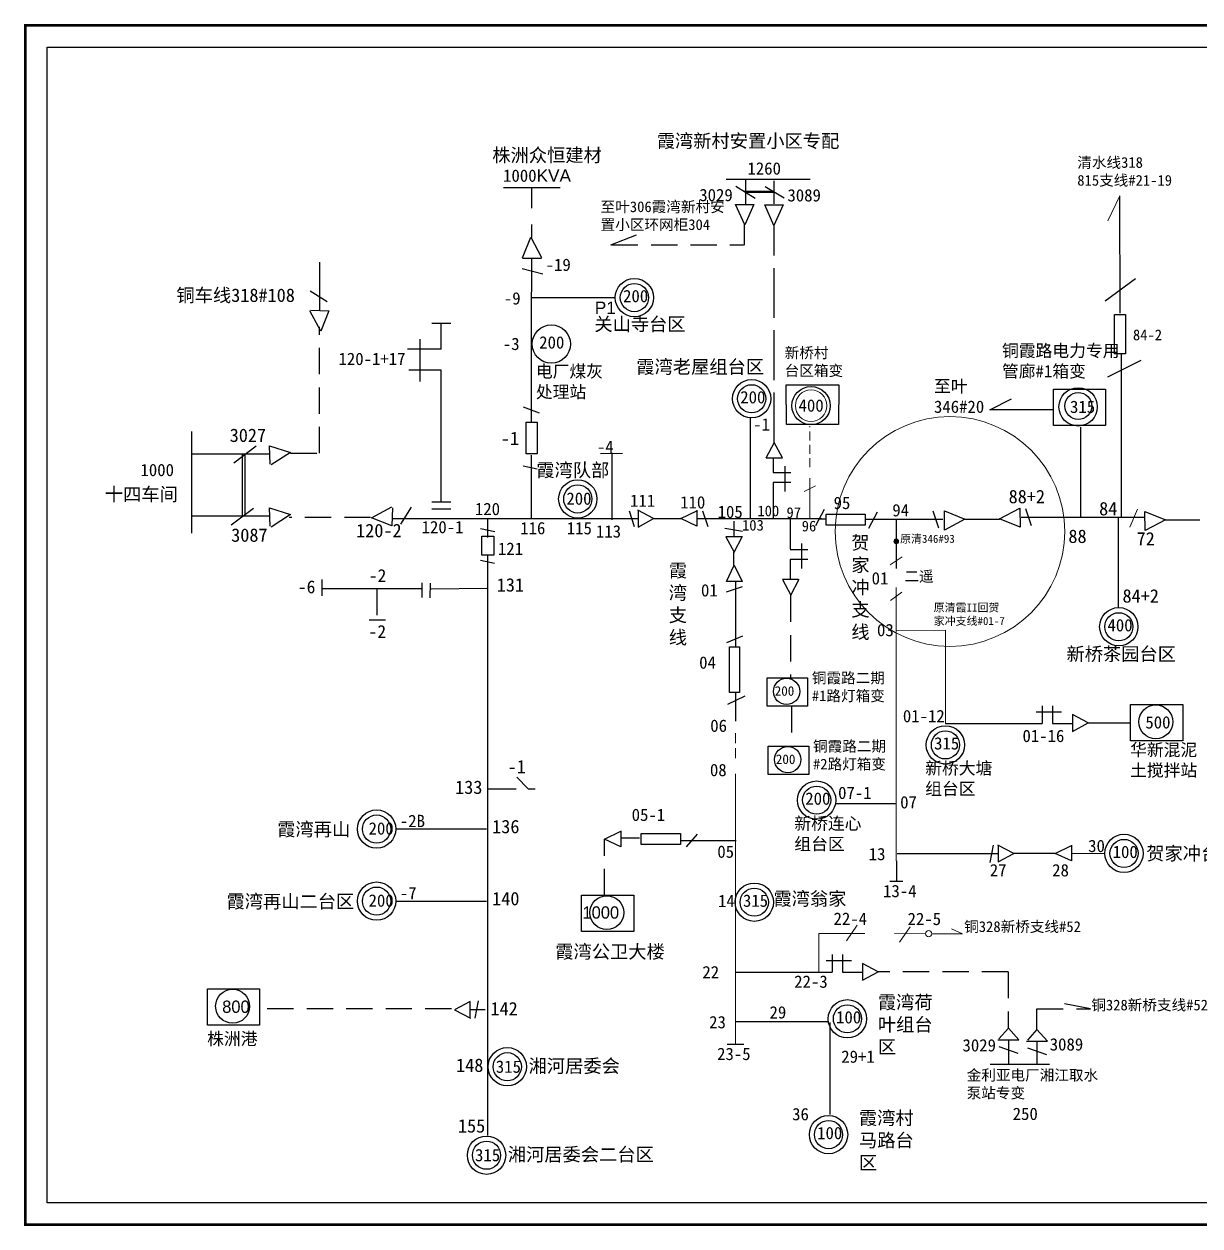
# Model space of a CAD drawing. Extents: x 0 to 344, y 0 to 224.
# Drawn here: x -0.3 to 219.4, y -0.3 to 224.2 of the extents above; entities that cross this region are included whole.
import ezdxf

# ---------------------------------------------------------------- set-up
doc = ezdxf.new("R2010")
doc.units = 0
doc.header["$LTSCALE"] = 0.774411
doc.linetypes.add('ACAD_ISO02W100', pattern=[15, 12, -3])
doc.linetypes.add('DASHED2', pattern=[9.525, 6.35, -3.175])
doc.layers.get('0').update_dxf_attribs({"linetype": 'CONTINUOUS'})
doc.layers.add('0-RefEdit0', color=7, linetype='CONTINUOUS')
doc.layers.add('MiniCADViewLayer', color=7, linetype='CONTINUOUS')
doc.layers.add('MiniCADLayer', color=7, linetype='CONTINUOUS', lineweight=20)
doc.styles.add('宋体_txtstyle_0.00_0_0', font='')
doc.styles.add('宋体_txtstyle_1.50_0_0', font='SIMSUN.TTC', dxfattribs={"height": 1.5})
doc.styles.add('宋体_txtstyle_2.00_0_0', font='SIMSUN.TTC', dxfattribs={"height": 2})
doc.styles.add('宋体_txtstyle_2.30_0_0', font='', dxfattribs={"height": 2.3})
doc.styles.add('宋体_txtstyle_2.50_0_0', font='', dxfattribs={"height": 2.5})
doc.styles.add('宋体_txtstyle_200.00_0_0200', font='', dxfattribs={"height": 200})
doc.styles.get('宋体_txtstyle_0.00_0_0').set_extended_font_data('宋体')
doc.styles.get('宋体_txtstyle_2.30_0_0').set_extended_font_data('宋体')
doc.styles.get('宋体_txtstyle_2.50_0_0').set_extended_font_data('宋体')
doc.styles.get('宋体_txtstyle_200.00_0_0200').set_extended_font_data('宋体')

msp = doc.modelspace()

# ---------------------------------------------------------------- hatches: boundary and pattern name
at = {"linetype": 'Continuous', "lineweight": 0, "ltscale": 0.311483, "true_color": 0xffffff}
msp.add_hatch(color=7, dxfattribs=at).paths.add_polyline_path([(162.23, 127.56, -1), (163.11, 127.56, -1)])

# ---------------------------------------------------------------- linework, layer by layer
at = {"linetype": 'Continuous'}
for p, q in [((89.28, 193.65), (99.87, 193.65)), ((94.52, 193.46), (94.52, 189.77)), ((204.53, 170.15), (204.43, 192.11)), ((132.66, 190.48), (136.07, 190.48)), ((134.36, 186.66), (132.66, 190.48)), ((136.07, 190.48), (134.36, 186.66)), ((138.14, 190.39), (141.55, 190.39)), ((139.83, 186.57), (138.14, 190.39)), ((141.55, 190.39), (139.83, 186.57)), ((94.52, 186.76), (94.52, 184.33)), ((92.84, 180.54), (94.37, 184.36)), ((94.37, 184.36), (96.4, 180.56)), ((54.97, 170.58), (54.97, 179.73)), ((92.86, 180.45), (96.38, 180.45)), ((94.5, 180.24), (94.5, 174.18)), ((92.78, 178.51), (96.66, 177.54)), ((201.68, 172.48), (207.38, 176.62)), ((94.48, 173.11), (110.05, 173.11)), ((94.49, 174.07), (94.49, 164.49)), ((204.79, 132.16), (204.79, 162.66)), ((202.2, 158.26), (208.41, 161.37)), ((40.46, 143.91), (40.46, 132.19)), ((40.97, 143.91), (40.97, 132.19)), ((45.59, 145.41), (49.51, 144.16)), ((45.71, 142), (45.59, 145.41)), ((49.51, 144.16), (45.87, 141.86)), ((107.44, 143.99), (111.5, 144)), ((109.58, 131.55), (109.58, 144.08)), ((139.67, 138.56), (139.67, 131.81)), ((45.71, 130.39), (45.59, 133.8)), ((45.59, 133.8), (49.51, 132.55)), ((49.51, 132.55), (45.87, 130.24)), ((147.62, 130.54), (149.26, 133.6)), ((157.53, 130.03), (159.17, 133.09)), ((169.53, 133.26), (170.58, 130.1)), ((171.69, 133.25), (175.5, 131.71)), ((171.71, 129.68), (171.69, 133.25)), ((181.99, 131.74), (185.78, 133.77)), ((185.78, 133.77), (185.8, 130.2)), ((187.96, 130.44), (186.9, 133.61)), ((209.15, 133.13), (212.96, 131.59)), ((209.17, 129.56), (209.15, 133.13)), ((132.32, 131.33), (132.32, 128.42)), ((148.44, 131.76), (149.57, 131.76)), ((171.4, 131.67), (156.88, 131.67)), ((175.5, 131.71), (171.71, 129.68)), ((175.5, 131.71), (181.94, 131.73)), ((185.8, 130.2), (181.99, 131.74)), ((204.15, 131.91), (204.15, 115.29)), ((212.96, 131.59), (209.17, 129.56)), ((212.96, 131.59), (219.4, 131.61)), ((132.63, 120.03), (132.63, 107.92)), ((86.19, 118.74), (75.76, 118.61)), ((131.03, 108.66), (133.98, 109.9)), ((132.65, 99.44), (132.65, 93.95)), ((131.19, 97.18), (134.45, 98.73)), ((93.91, 81.33), (91.8, 83.55)), ((162.53, 78.56), (151.51, 78.56)), ((114.73, 72.1), (111.29, 72.1)), ((125.47, 72.87), (123.41, 70.5)), ((161.46, 64.11), (163.89, 64.11)), ((150, 37.85), (132.79, 37.85)), ((150.26, 37.7), (150.26, 20.54)), ((131.11, 33.63), (134.22, 33.63))]:
    msp.add_line(p, q, dxfattribs=at)
for p, q in [((130.89, 195.2), (146.56, 195.2)), ((134.22, 192.98), (139.59, 192.98)), ((134.55, 192.75), (139.92, 192.75)), ((180.19, 152.11), (184.21, 154.2)), ((192, 152.11), (180.19, 152.11)), ((197.19, 132.1), (197.19, 148.88)), ((31.07, 129.07), (31.07, 148.08)), ((45.64, 143.86), (31.07, 143.86)), ((38.88, 142.25), (43.07, 145.37)), ((38.42, 130.64), (42.61, 133.76)), ((45.64, 132.24), (31.07, 132.24)), ((114.42, 131.75), (68.58, 131.75)), ((122.43, 131.75), (117.29, 131.75)), ((148.68, 131.75), (125.46, 131.75)), ((132.33, 123.1), (132.33, 125.52)), ((74.08, 118.69), (55.42, 118.69)), ((206.23, 93.6), (198.53, 93.6)), ((86.13, 73.79), (69.1, 73.79)), ((192.34, 69.25), (184.64, 69.25)), ((201.56, 69.23), (195.45, 69.25)), ((86.13, 60.33), (69.1, 60.33)), ((180.21, 29.94), (191.29, 29.94))]:
    msp.add_line(p, q)
at = {"color": 7, "ltscale": 2}
for p, q in [((134.49, 195.16), (134.49, 190.61)), ((139.83, 194.91), (139.83, 190.61)), ((139.67, 143.12), (139.67, 140.44)), ((141.84, 141.59), (141.84, 136.87)), ((162.67, 131.73), (162.67, 122.52)), ((145, 127.18), (145, 122.46)), ((142.84, 124.15), (142.88, 120.59)), ((189.97, 93.56), (189.97, 96.86)), ((191.86, 96.86), (191.86, 93.56)), ((188.83, 95.71), (193.55, 95.71)), ((171.86, 93.54), (189.91, 93.56)), ((191.86, 93.56), (195.6, 93.56)), ((86.43, 81.34), (91.65, 81.35)), ((93.9, 81.35), (95.23, 81.36)), ((150.74, 47.11), (150.74, 50.41)), ((152.62, 50.41), (152.62, 47.11)), ((149.59, 49.26), (154.31, 49.26)), ((132.63, 47.09), (150.67, 47.11)), ((152.62, 47.11), (156.36, 47.11)), ((183.62, 34.48), (183.62, 29.94)), ((188.97, 34.24), (188.97, 29.94))]:
    msp.add_line(p, q, dxfattribs=at)
at = {"color": 7, "linetype": 'Continuous', "lineweight": 0, "ltscale": 1.015093}
msp.add_line((204.43, 192.11), (202.2, 187.44), dxfattribs=at)
at = {"linetype": 'DASHED2'}
for p, q in [((134.35, 182.89), (134.35, 186.72)), ((109.48, 182.95), (134.16, 182.95)), ((54.91, 144.03), (54.91, 167.63)), ((49.52, 144.03), (54.91, 144.03)), ((64.47, 131.99), (49.27, 131.99)), ((74.05, 119.8), (74.05, 117.09)), ((75.57, 119.76), (75.53, 117.04)), ((65.65, 118.68), (65.65, 112.92)), ((142.89, 117.43), (142.89, 101.99)), ((143.1, 96.76), (143.1, 89.24)), ((108.16, 61.48), (108.16, 71.97)), ((162.75, 67.92), (162.75, 64.14)), ((183.59, 47.15), (159.3, 47.15)), ((183.59, 47.15), (183.59, 36.72)), ((198.95, 40.23), (193.81, 41.26)), ((79.57, 40.26), (43.61, 40.26)), ((188.95, 36.4), (188.95, 40.23)), ((188.95, 40.23), (198.95, 40.23))]:
    msp.add_line(p, q, dxfattribs=at)
at = {"color": 0, "linetype": 'ACAD_ISO02W100'}
msp.add_line((139.87, 146.07), (139.87, 186.67), dxfattribs=at)
at = {"color": 0, "linetype": 'Continuous'}
for p, q in [((56.35, 172.3), (53.16, 174.26)), ((55.15, 166.82), (53.12, 170.61)), ((53.28, 170.76), (56.68, 170.63)), ((56.68, 170.63), (55.15, 166.82)), ((75.92, 168.31), (79.44, 168.31)), ((77.67, 163.47), (77.67, 168.21)), ((73.72, 157.41), (73.72, 165.31)), ((77.67, 163.47), (71.35, 163.47)), ((77.67, 159.52), (71.61, 159.52)), ((92.97, 152.68), (95.94, 151.58)), ((135.47, 131.72), (135.47, 150.58)), ((92.97, 141.68), (95.61, 141.13)), ((75.92, 134.93), (79.44, 134.93)), ((64.62, 131.97), (68.42, 134)), ((68.57, 133.83), (68.44, 130.43)), ((70.11, 130.76), (72.07, 133.95)), ((75.92, 133.63), (79.44, 133.63)), ((68.44, 130.43), (64.62, 131.97)), ((85.01, 129.95), (87.65, 129.4)), ((84.97, 124.02), (87.62, 123.47)), ((162.85, 69.26), (181.66, 69.26)), ((85.84, 40.1), (83.11, 40.1))]:
    msp.add_line(p, q, dxfattribs=at)
at = {"color": 0}
for p, q in [((94.51, 149.71), (94.51, 164.43)), ((77.63, 134.93), (77.63, 159.52)), ((94.51, 131.71), (94.51, 143.66)), ((86.28, 131.78), (86.28, 128.31)), ((86.28, 124.98), (86.28, 16.6))]:
    msp.add_line(p, q, dxfattribs=at)
at = {"color": 7, "linetype": 'DASHED2', "lineweight": 0, "ltscale": 0.338678}
msp.add_line((146.55, 141.41), (146.55, 149.08), dxfattribs=at)
at = {"color": 0, "ltscale": 2}
for p, q in [((139.68, 140.45), (142.98, 140.45)), ((142.98, 138.56), (139.68, 138.56)), ((142.83, 131.85), (142.84, 126.11)), ((142.84, 126.04), (146.14, 126.04)), ((146.14, 124.15), (142.84, 124.15))]:
    msp.add_line(p, q, dxfattribs=at)
at = {"color": 7, "linetype": 'Continuous', "lineweight": 0, "ltscale": 1.097316}
for p, q in [((146.53, 131.75), (146.53, 139.37)), ((147.58, 137.94), (145.49, 136.85))]:
    msp.add_line(p, q, dxfattribs=at)
at = {"color": 7, "linetype": 'Continuous', "lineweight": 0, "ltscale": 0.268489}
msp.add_line((207.77, 133.58), (206.32, 130.19), dxfattribs=at)
at = {"color": 7, "linetype": 'Continuous', "lineweight": 0, "ltscale": 0.847116}
msp.add_line((163.81, 124.68), (161.53, 123.15), dxfattribs=at)
at = {"color": 7, "linetype": 'Continuous', "lineweight": 0, "ltscale": 0.242088}
for p, q in [((163.71, 118.09), (161.63, 116.52)), ((162.67, 118.95), (162.65, 67.91))]:
    msp.add_line(p, q, dxfattribs=at)
at = {"color": 7, "linetype": 'Continuous', "lineweight": 0, "ltscale": 0.672468}
for p in [(162.67, 110.9), (171.86, 93.54)]:
    msp.add_line(p, (171.86, 110.97), dxfattribs=at)
at = {"color": 7, "linetype": 'DASHED2', "lineweight": 0, "ltscale": 0.378666}
msp.add_line((132.65, 91.71), (132.65, 86.25), dxfattribs=at)
at = {"color": 7, "linetype": 'Continuous', "lineweight": 0, "ltscale": 0.515171}
msp.add_line((132.64, 84.16), (132.63, 33.67), dxfattribs=at)
at = {"color": 7}
msp.add_line((132.74, 71.61), (122.41, 71.61), dxfattribs=at)
at = {"color": 7, "linetype": 'Continuous', "lineweight": 0, "ltscale": 0.907895}
for p, q in [((148.21, 47.1), (148.21, 54.33)), ((148.21, 54.33), (156.83, 54.33)), ((155.38, 55.87), (153.38, 52.96)), ((165.27, 55.6), (163.28, 52.69))]:
    msp.add_line(p, q, dxfattribs=at)
at = {"color": 7, "linetype": 'Continuous', "lineweight": 0, "ltscale": 0.280214}
msp.add_line((162.32, 54.32), (168.13, 54.29), dxfattribs=at)
at = {"color": 7, "linetype": 'Continuous', "lineweight": 0, "ltscale": 0.205966}
for p, q in [((169.31, 54.29), (175.07, 54.29)), ((175.07, 54.29), (172.98, 55.18))]:
    msp.add_line(p, q, dxfattribs=at)
at = {"linetype": 'Continuous', "const_width": 0.5}
msp.add_lwpolyline([(-0.05, 223.92), (343.93, 223.92), (343.93, -0.04), (-0.05, -0.04)], close=True, dxfattribs=at)
at = {"linetype": 'Continuous'}
for points in [[(4, 219.88), (339.88, 219.88), (339.88, 4), (4, 4)], [(203.46, 162.6), (203.46, 169.9), (205.52, 169.9), (205.52, 162.6)], [(142.12, 156.8), (151.94, 156.82), (151.87, 149.41), (142.14, 149.41)], [(192.04, 155.98), (201.77, 155.98), (201.77, 149.19), (192.04, 149.19)], [(156.88, 130.56), (149.58, 130.56), (149.58, 132.62), (156.88, 132.62)], [(85.23, 128.53), (87.46, 128.53), (87.46, 124.98), (85.23, 124.98)], [(131.5, 107.88), (133.36, 107.88), (133.36, 99.35), (131.5, 99.35)], [(138.53, 102.06), (146.1, 102.06), (146.1, 96.79), (138.53, 96.79)], [(206.46, 97.08), (216.2, 97.08), (216.2, 90.3), (206.46, 90.3)], [(138.73, 89.31), (146.31, 89.31), (146.31, 84.04), (138.73, 84.04)], [(115.04, 73.03), (122.34, 73.03), (122.34, 70.97), (115.04, 70.97)], [(103.89, 61.46), (113.63, 61.46), (113.63, 54.68), (103.89, 54.68)], [(33.97, 43.97), (43.71, 43.97), (43.71, 37.19), (33.97, 37.19)]]:
    msp.add_lwpolyline(points, close=True, dxfattribs=at)
at = {"color": 7, "ltscale": 2}
for points in [[(132.69, 193.9), (136.29, 191.65)], [(138.17, 193.85), (141.76, 191.72)], [(109.32, 182.95), (114.17, 184.81)], [(181.65, 34.48), (185.6, 34.48), (183.62, 36.64), (181.83, 34.66)], [(186.99, 34.24), (190.94, 34.24), (188.97, 36.4), (187.17, 34.42)], [(181.83, 33.22), (185.42, 31.96)], [(187.17, 32.98), (190.76, 31.72)]]:
    msp.add_lwpolyline(points, dxfattribs=at)
at = {"color": 0, "linetype": 'Continuous'}
msp.add_lwpolyline([(93.52, 149.82), (95.61, 149.82), (95.61, 143.88), (93.52, 143.88)], close=True, dxfattribs=at)
at = {"linetype": 'Continuous'}
for centre, radius in [((113.75, 173.08), 3.58), ((113.75, 173.08), 2.63), ((135.66, 154.19), 3.58), ((135.66, 154.19), 2.63), ((146.76, 152.9), 3.58), ((196.66, 152.68), 3.58), ((196.68, 152.83), 2.52), ((204.26, 111.61), 3.58), ((204.26, 111.61), 2.63), ((171.86, 89.55), 3.58), ((171.86, 89.55), 2.63), ((147.8, 79.23), 3.58), ((147.8, 79.23), 2.63), ((65.58, 73.83), 3.58), ((65.58, 73.83), 2.63), ((205.23, 69.28), 3.58), ((205.23, 69.28), 2.63), ((65.58, 60.37), 3.58), ((65.58, 60.37), 2.63), ((136.15, 60.17), 3.58), ((136.15, 60.17), 2.63), ((153.55, 38.39), 3.58), ((153.55, 38.39), 2.63), ((90, 29.44), 3.58), ((90, 29.44), 2.63), ((150.02, 16.77), 3.58), ((150.02, 16.77), 2.63), ((86.12, 12.92), 3.58), ((86.12, 12.92), 2.63)]:
    msp.add_circle(centre, radius, dxfattribs=at)
at = {"color": 0, "linetype": 'Continuous'}
for centre, radius in [((98.23, 164.4), 3.58), ((103.17, 135.48), 3.58), ((103.17, 135.48), 2.63)]:
    msp.add_circle(centre, radius, dxfattribs=at)
at = {"color": 7, "linetype": 'Continuous', "lineweight": 0, "ltscale": 0.230498}
msp.add_circle((146.76, 152.9), 2.93, dxfattribs=at)
at = {"color": 12, "linetype": 'Continuous', "lineweight": 0, "ltscale": 0.801139, "true_color": 0xc00000}
msp.add_circle((172.7, 129.4), 21.45, dxfattribs=at)
at = {"color": 7, "linetype": 'Continuous', "lineweight": 0, "ltscale": 0.560669}
msp.add_circle((162.67, 127.56), 0.437, dxfattribs=at)
for centre, radius in [((142.19, 99.54), 2.46), ((211.17, 93.85), 3.17), ((142.4, 86.8), 2.46), ((108.6, 58.22), 3.17), ((38.68, 40.73), 3.17)]:
    msp.add_circle(centre, radius)
at = {"color": 7, "linetype": 'Continuous', "lineweight": 0, "ltscale": 0.66733}
msp.add_circle((168.72, 54.29), 0.589, dxfattribs=at)
at = {"layer": '0-RefEdit0', "color": 7, "ltscale": 2}
for p, q in [((139.85, 146.04), (138.29, 143.07)), ((141.41, 143.14), (139.85, 146.04)), ((138.37, 143.14), (141.41, 143.14)), ((112.77, 133.28), (113.73, 130.31)), ((117.33, 131.8), (114.36, 133.36)), ((114.43, 133.28), (114.43, 130.24)), ((122.4, 131.8), (125.44, 133.28)), ((125.44, 133.36), (125.44, 130.39)), ((126.48, 133.28), (127.45, 130.31)), ((114.43, 130.24), (117.33, 131.8)), ((125.44, 130.39), (122.4, 131.8)), ((133.93, 129.39), (130.67, 129.98)), ((130.81, 128.43), (132.37, 125.53)), ((133.86, 128.43), (130.81, 128.43)), ((132.37, 125.53), (133.93, 128.5)), ((130.96, 120.09), (132.37, 123.13)), ((132.37, 123.13), (133.86, 120.09)), ((133.86, 119.05), (130.89, 118.08)), ((133.93, 120.09), (130.96, 120.09)), ((141.39, 120.43), (142.95, 117.53)), ((144.43, 120.43), (141.39, 120.43)), ((142.95, 117.53), (144.51, 120.51)), ((67.22, 112.84), (64.17, 112.84)), ((198.52, 93.64), (195.63, 95.2)), ((195.63, 95.2), (195.63, 92.08)), ((195.63, 92.08), (198.52, 93.64)), ((108.17, 71.93), (111.21, 73.41)), ((111.21, 70.52), (108.17, 71.93)), ((111.21, 73.49), (111.21, 70.52)), ((180.77, 70.85), (180.17, 67.58)), ((184.63, 69.29), (181.66, 70.85)), ((181.73, 70.77), (181.73, 67.73)), ((192.36, 69.29), (195.4, 70.77)), ((195.4, 70.85), (195.4, 67.88)), ((181.73, 67.73), (184.63, 69.29)), ((195.4, 67.88), (192.36, 69.29)), ((159.28, 47.19), (156.39, 48.75)), ((156.39, 48.75), (156.39, 45.63)), ((156.39, 45.63), (159.28, 47.19)), ((83.04, 41.63), (80.14, 40.07)), ((83.04, 38.58), (83.04, 41.63)), ((84.01, 38.51), (84.6, 41.78)), ((80.14, 40.07), (83.11, 38.51))]:
    msp.add_line(p, q, dxfattribs=at)
at = {"layer": '0-RefEdit0', "ltscale": 2}
msp.add_line((55.4, 117.37), (55.4, 120.42), dxfattribs=at)
at = {"layer": 'MiniCADViewLayer', "color": 0, "linetype": 'Continuous'}
msp.add_line((185.99, 132.05), (209.15, 132.05), dxfattribs=at)

# ---------------------------------------------------------------- texts
at = {"style": '宋体_txtstyle_2.50_0_0'}
for s, p in [('株洲众恒建材', (87.2, 198.44)), ('铜车线318#108', (28.18, 172.28)), ('关山寺台区', (106.27, 166.88)), ('霞湾老屋组台区', (114.11, 158.91)), ('霞湾队部', (95.42, 139.62)), ('88+2', (183.67, 134.68)), ('84', (200.58, 132.42)), ('88', (194.84, 127.26)), ('84+2', (204.95, 116.12)), ('新桥茶园台区', (194.48, 105.28)), ('霞湾再山', (47.01, 72.53)), ('贺家冲台区', (209.39, 68.03)), ('霞湾再山二台区', (37.54, 59.07)), ('霞湾翁家', (139.73, 59.57)), ('霞湾公卫大楼', (98.97, 49.69)), ('湘河居委会', (93.98, 28.34)), ('湘河居委会二台区', (90.1, 11.82))]:
    msp.add_text(s, height=2.5, dxfattribs=at).set_placement(p)
at = {"color": 0, "style": '宋体_txtstyle_2.50_0_0'}
msp.add_text('-1', height=2.5, dxfattribs=at).set_placement((88.8, 145.54))
at = {"color": 7, "true_color": 0xffffff, "style": '宋体_txtstyle_2.50_0_0'}
msp.add_text('72', height=2.5, dxfattribs=at).set_placement((207.58, 126.79))
at = {"color": 7, "attachment_point": 1}
for s, insert, char_height, width, style in [('{\\fSimSun|b0|i0|c134|p2;霞湾新村安置小区专配}', (117.93, 203.6), 2.5, 37.8098, '宋体_txtstyle_0.00_0_0'), ('1260', (134.87, 198.35), 2.3, 28.405, '宋体_txtstyle_0.00_0_0'), ('3029', (125.87, 193.39), 2.3, 28.405, '宋体_txtstyle_0.00_0_0'), ('3089', (142.34, 193.34), 2.3, 28.405, '宋体_txtstyle_0.00_0_0'), ('-1', (135.95, 150.55), 2.3, 4.8377, '宋体_txtstyle_0.00_0_0'), ('\\pt10;3027', (38.13, 148.62), 2.5, 20.1, '宋体_txtstyle_0.00_0_0'), ('94', (161.94, 134.53), 2.3, 4.8377, '宋体_txtstyle_2.30_0_0'), ('\\pt10;3087', (38.41, 129.98), 2.5, 20.1, '宋体_txtstyle_0.00_0_0'), ('霞^M^J湾^M^J支^M^J线', (120.17, 123.37), 2.5, 32.3084, '宋体_txtstyle_2.50_0_0'), ('{\\fSimsun (Founder Extended)|b0|i0|c134|p65;01}', (158.07, 121.81), 2.3, 4.8377, '宋体_txtstyle_2.30_0_0'), ('{\\fSimSun|b0|i0|c134|p2;\\H1.043x;-6}', (50.88, 120.26), 2.3, 4.8377, '宋体_txtstyle_0.00_0_0'), ('03', (159.08, 112.14), 2.3, 4.8377, '宋体_txtstyle_2.30_0_0'), ('01-12', (163.91, 96.08), 2.3, 4.8377, '宋体_txtstyle_2.30_0_0'), ('01-16', (186.26, 92.38), 2.3, 4.8377, '宋体_txtstyle_2.30_0_0'), ('{\\fKaiTi_GB2312|b0|i0|c134|p49;华新混泥土搅拌站}', (206.36, 89.79), 2.3, 12.738, '宋体_txtstyle_0.00_0_0'), ('-1', (90.07, 86.73), 2.5, 10.7515, '宋体_txtstyle_0.00_0_0'), ('{\\f\uffbfﾬￌﾣﾤ_GB2312|b0|i0|c134|p49;新桥大塘\\P组台区}', (168.08, 86.35), 2.3, 21.505, '宋体_txtstyle_0.00_0_0'), ('133', (80.25, 82.89), 2.5, 10.7515, '宋体_txtstyle_0.00_0_0'), ('07-1', (151.81, 81.75), 2.3, 4.8377, '宋体_txtstyle_2.30_0_0'), ('07', (163.41, 79.99), 2.3, 4.8377, '宋体_txtstyle_2.30_0_0'), ('{\\f\uffbfﾬￌﾣﾤ_GB2312|b0|i0|c134|p49;新桥连心\\P组台区}', (143.63, 76.03), 2.3, 21.505, '宋体_txtstyle_0.00_0_0'), ('136', (87.17, 75.55), 2.5, 10.7515, '宋体_txtstyle_0.00_0_0'), ('13', (157.53, 70.31), 2.3, 4.8377, '宋体_txtstyle_2.30_0_0'), ('30', (198.53, 71.83), 2.3, 4.8377, '宋体_txtstyle_2.30_0_0'), ('27', (180.15, 67.29), 2.3, 4.8377, '宋体_txtstyle_2.30_0_0'), ('28', (191.81, 67.29), 2.3, 4.8377, '宋体_txtstyle_2.30_0_0'), ('13-4', (160.21, 63.41), 2.3, 4.8377, '宋体_txtstyle_2.30_0_0'), ('140', (87.17, 62.09), 2.5, 10.7515, '宋体_txtstyle_0.00_0_0'), ('{\\fSimSun|b0|i0|c134|p2;霞湾荷叶组台区}', (159.24, 42.74), 2.5, 13.5866, '宋体_txtstyle_0.00_0_0'), ('142', (86.85, 41.53), 2.5, 18.4312, '宋体_txtstyle_0.00_0_0'), ('3029', (175.05, 34.6), 2.3, 28.405, '宋体_txtstyle_0.00_0_0'), ('3089', (191.35, 34.77), 2.3, 28.405, '宋体_txtstyle_0.00_0_0'), ('148', (80.43, 30.98), 2.5, 18.4312, '宋体_txtstyle_0.00_0_0'), ('金利亚电厂湘江取水泵站专变', (175.84, 28.88), 2, 25.1806, '宋体_txtstyle_2.00_0_0'), ('{\\fSimSun|b0|i0|c134|p2;霞湾村马路台区}', (155.71, 21.12), 2.5, 13.5866, '宋体_txtstyle_0.00_0_0'), ('250', (184.43, 21.8), 2.3, 28.405, '宋体_txtstyle_0.00_0_0')]:
    msp.add_mtext(s, dxfattribs=dict(at, insert=insert, char_height=char_height, width=width, style=style))
at = {"color": 1, "linetype": 'Continuous', "lineweight": 0, "ltscale": 1.015093, "true_color": 0xff0000, "insert": (196.5, 199.32), "char_height": 2, "attachment_point": 1, "style": '宋体_txtstyle_200.00_0_0200'}
msp.add_mtext('清水线318 ^M^J815支线#21-19', dxfattribs=at)
at = {"attachment_point": 1}
for s, insert, char_height, width, style in [('1000{\\fArial|b0|i0|c0|p32;KVA}', (89.21, 197.01), 2.3, 19.3487, '宋体_txtstyle_0.00_0_0'), ('-19', (97.17, 180.36), 2.3, 4.8377, '宋体_txtstyle_0.00_0_0'), ('200', (111.63, 174.52), 2.3, 4.8377, '宋体_txtstyle_0.00_0_0'), ('铜霞路电力专用管廊#1箱变', (182.43, 164.32), 2.3, 22.0895, '宋体_txtstyle_0.00_0_0'), ('200', (133.53, 155.63), 2.3, 4.8377, '宋体_txtstyle_0.00_0_0'), ('400', (144.42, 154.08), 2.3, 4.8377, '宋体_txtstyle_2.30_0_0'), ('315', (195.14, 153.84), 2.3, 4.8377, '宋体_txtstyle_0.00_0_0'), ('-4', (106.75, 146.38), 2.3, 4.8377, '宋体_txtstyle_0.00_0_0'), ('1000', (21.46, 142.04), 2.3, 4.8377, '宋体_txtstyle_0.00_0_0'), ('十四车间', (14.8, 137.6), 2.5, 13.762, '宋体_txtstyle_0.00_0_0'), ('111', (112.94, 136.31), 2.3, 4.8377, '宋体_txtstyle_0.00_0_0'), ('110', (122.3, 136), 2.3, 4.8377, '宋体_txtstyle_0.00_0_0'), ('95', (150.97, 135.89), 2.3, 4.8377, '宋体_txtstyle_2.30_0_0'), ('105', (129.3, 134.22), 2.3, 4.8377, '宋体_txtstyle_0.00_0_0'), ('100', (136.73, 134.25), 2, 4.8377, '宋体_txtstyle_0.00_0_0'), ('116', (92.42, 131.18), 2.3, 4.8377, '宋体_txtstyle_0.00_0_0'), ('{\\fSimSun|b0|i0|c134|p2;115}', (101.11, 131.17), 2.3, 4.8377, '宋体_txtstyle_0.00_0_0'), ('{\\fSimSun|b0|i0|c134|p2;113}', (106.56, 130.57), 2.3, 4.8377, '宋体_txtstyle_0.00_0_0'), ('103', (133.85, 131.57), 2, 4.8377, '宋体_txtstyle_0.00_0_0'), ('{\\fSimSun|b0|i0|c134|p2;01}', (126.19, 119.57), 2.3, 4.8377, '宋体_txtstyle_2.30_0_0'), ('400', (202.14, 113.05), 2.3, 4.8377, '宋体_txtstyle_2.30_0_0'), ('04', (125.85, 106.08), 2.3, 4.8377, '宋体_txtstyle_2.30_0_0'), ('200', (139.97, 100.51), 1.788, 3.7611, '宋体_txtstyle_0.00_0_0'), ('{\\fKaiTi_GB2312|b0|i0|c134|p49;500}', (209.22, 94.91), 2.3, 4.8377, '宋体_txtstyle_0.00_0_0'), ('06', (127.92, 94.28), 2.3, 4.8377, '宋体_txtstyle_2.30_0_0'), ('315', (169.74, 90.99), 2.3, 4.8377, '宋体_txtstyle_0.00_0_0'), ('200', (140.18, 87.76), 1.788, 3.7611, '宋体_txtstyle_0.00_0_0'), ('08', (127.86, 86.01), 2.3, 4.8377, '宋体_txtstyle_2.30_0_0'), ('200', (145.68, 80.67), 2.3, 4.8377, '宋体_txtstyle_0.00_0_0'), ('-2B', (69.93, 76.49), 2.3, 4.8377, '宋体_txtstyle_0.00_0_0'), ('05-1', (113.24, 77.64), 2.3, 4.8377, '宋体_txtstyle_2.30_0_0'), ('200', (64.08, 75.09), 2.3, 4.8377, '宋体_txtstyle_0.00_0_0'), ('05', (129.24, 70.76), 2.3, 4.8377, '宋体_txtstyle_2.30_0_0'), ('100', (203.11, 70.72), 2.3, 4.8377, '宋体_txtstyle_0.00_0_0'), ('-7', (69.93, 63.02), 2.3, 4.8377, '宋体_txtstyle_0.00_0_0'), ('200', (64.08, 61.63), 2.3, 4.8377, '宋体_txtstyle_0.00_0_0'), ('14', (129.37, 61.55), 2.3, 4.8377, '宋体_txtstyle_2.30_0_0'), ('315', (134.03, 61.61), 2.3, 4.8377, '宋体_txtstyle_0.00_0_0'), ('{\\fFZFangSong-Z02|b0|i0|c134|p65;1000}', (104.05, 59.4), 2.3, 4.8377, '宋体_txtstyle_0.00_0_0'), ('22-4', (150.96, 58.24), 2.3, 4.8377, '宋体_txtstyle_2.30_0_0'), ('22-5', (164.79, 58.2), 2.3, 4.8377, '宋体_txtstyle_2.30_0_0'), ('22', (126.45, 48.26), 2.3, 4.8377, '宋体_txtstyle_2.30_0_0'), ('22-3', (143.61, 46.49), 2.3, 4.8377, '宋体_txtstyle_2.30_0_0'), ('{\\fFZFangSong-Z02|b0|i0|c134|p65;800}', (36.73, 41.8), 2.3, 4.8377, '宋体_txtstyle_0.00_0_0'), ('29', (139, 40.75), 2.3, 4.8377, '宋体_txtstyle_2.30_0_0'), ('23', (127.72, 38.92), 2.3, 4.8377, '宋体_txtstyle_2.30_0_0'), ('100', (151.43, 39.83), 2.3, 4.8377, '宋体_txtstyle_0.00_0_0'), ('{\\f\uffbfﾬￌﾣﾤ_GB2312|b0|i0|c134|p49;株洲港}', (33.92, 35.82), 2.3, 27.1112, '宋体_txtstyle_0.00_0_0'), ('23-5', (129.2, 32.99), 2.3, 4.8377, '宋体_txtstyle_2.30_0_0'), ('29+1^M^J', (152.4, 32.48), 2.3, 4.8377, '宋体_txtstyle_2.30_0_0'), ('315', (87.86, 30.61), 2.3, 4.8377, '宋体_txtstyle_0.00_0_0'), ('36', (143.22, 21.74), 2.3, 4.8377, '宋体_txtstyle_2.30_0_0'), ('{\\fSimSun|b0|i0|c134|p2;155}', (80.78, 19.65), 2.5, 18.4312, '宋体_txtstyle_0.00_0_0'), ('100', (147.89, 18.21), 2.3, 4.8377, '宋体_txtstyle_0.00_0_0'), ('315', (83.97, 14.09), 2.3, 4.8377, '宋体_txtstyle_0.00_0_0')]:
    msp.add_mtext(s, dxfattribs=dict(at, insert=insert, char_height=char_height, width=width, style=style))
at = {"linetype": 'Continuous', "insert": (107.44, 191.05), "char_height": 2, "width": 25.1093, "attachment_point": 1, "style": '宋体_txtstyle_0.00_0_0'}
msp.add_mtext('{\\fSimSun|b0|i0|c134|p2;至叶306霞湾新村安置小区环网柜304}', dxfattribs=at)
at = {"color": 0, "attachment_point": 1, "style": '宋体_txtstyle_0.00_0_0'}
for s, insert, char_height, width in [('-9', (89.36, 174.09), 2.3, 4.8377), ('{\\fArial|b0|i0|c0|p32;P1}', (106.35, 172.34), 2.3, 4.8377), ('-3', (89.17, 165.59), 2.3, 4.8377), ('200', (95.96, 165.86), 2.3, 4.8377), ('120-1+17', (58.46, 162.79), 2.3, 20.6744), ('{\\f\uffbfﾬￌﾣﾤ_GB2312|b0|i0|c134|p49;电厂煤灰处理站}', (95.34, 160.46), 2.3, 13.5189), ('120', (83.95, 134.76), 2.3, 4.8377), ('200', (101.04, 136.7), 2.3, 4.8377), ('120-2', (61.75, 130.83), 2.5, 11.9803), ('120-1', (73.99, 131.37), 2.3, 4.8377), ('121', (88.25, 127.34), 2.3, 4.8377), ('{\\fSimSun|b0|i0|c134|p2;\\H1.043x;-2}', (64.13, 122.37), 2.3, 4.8377), ('131', (88.02, 120.68), 2.5, 10.7515), ('{\\fSimSun|b0|i0|c134|p2;\\H1.043x;-2}', (64.09, 111.92), 2.3, 4.8377)]:
    msp.add_mtext(s, dxfattribs=dict(at, insert=insert, char_height=char_height, width=width))
at = {"color": 7, "linetype": 'Continuous', "lineweight": 0, "ltscale": 1.015093, "insert": (206.9, 167.12), "char_height": 2, "attachment_point": 1, "style": '宋体_txtstyle_200.00_0_0200'}
msp.add_mtext('84-2', dxfattribs=at)
at = {"color": 7, "linetype": 'Continuous', "lineweight": 0, "ltscale": 0.640273, "insert": (141.83, 163.78), "char_height": 2, "attachment_point": 1, "style": '宋体_txtstyle_2.00_0_0'}
msp.add_mtext('新桥村^M^J台区箱变', dxfattribs=at)
at = {"color": 2, "true_color": 0xffff00, "attachment_point": 1}
for s, insert, char_height, width, style in [('至叶346#20', (169.72, 157.69), 2.3, 12.738, '宋体_txtstyle_2.30_0_0'), ('贺^M^J家^M^J冲^M^J支^M^J线', (154.28, 128.56), 2.5, 32.3084, '宋体_txtstyle_2.50_0_0'), ('铜328新桥支线#52', (175.37, 56.61), 2, 25.1806, '宋体_txtstyle_2.00_0_0'), ('铜328新桥支线#52', (199.12, 41.97), 2, 25.1806, '宋体_txtstyle_2.00_0_0')]:
    msp.add_mtext(s, dxfattribs=dict(at, insert=insert, char_height=char_height, width=width, style=style))
at = {"color": 7, "linetype": 'Continuous', "lineweight": 0, "ltscale": 0.311483, "insert": (163.39, 128.79), "char_height": 1.5, "attachment_point": 1, "style": '宋体_txtstyle_1.50_0_0'}
msp.add_mtext('原清346#93', dxfattribs=at)
at = {"color": 2, "linetype": 'Continuous', "lineweight": 0, "ltscale": 0.823807, "true_color": 0xffff00, "insert": (164.2, 122.03), "char_height": 2, "attachment_point": 1, "style": '宋体_txtstyle_200.00_0_0200'}
msp.add_mtext('二遥', dxfattribs=at)
at = {"color": 7, "linetype": 'Continuous', "lineweight": 0, "ltscale": 0.960888, "insert": (169.67, 115.94), "char_height": 1.5, "attachment_point": 1, "style": '宋体_txtstyle_1.50_0_0'}
msp.add_mtext('原清霞II回贺^M^J家冲支线#01-7', dxfattribs=at)
at = {"layer": 'MiniCADLayer', "color": 7, "ltscale": 1.137176, "char_height": 2, "attachment_point": 1}
for s, insert, style in [('97', (142.16, 133.93), '宋体_txtstyle_0.00_0_0'), ('96', (145.01, 131.42), '宋体_txtstyle_2.00_0_0')]:
    msp.add_mtext(s, dxfattribs=dict(at, insert=insert, style=style))
at = {"layer": 'MiniCADLayer', "color": 7, "ltscale": 0.682306, "char_height": 2, "width": 14.887, "attachment_point": 1, "style": '宋体_txtstyle_0.00_0_0'}
for s, insert in [('{\\fSimSun|b0|i0|c134|p2;铜霞路二期}#1{\\fSimSun|b0|i0|c134|p2;路灯箱变}', (146.91, 103.05)), ('{\\fSimSun|b0|i0|c134|p2;铜霞路二期}#2{\\fSimSun|b0|i0|c134|p2;路灯箱变}', (147.12, 90.3))]:
    msp.add_mtext(s, dxfattribs=dict(at, insert=insert))

doc.saveas('drawing.dxf')
